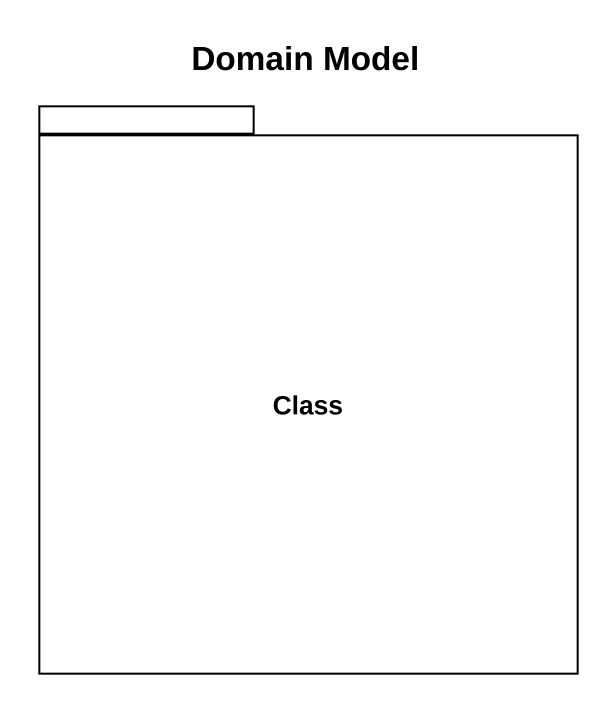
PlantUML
@startuml
title Domain Model
package "Class" as Class_ {
}
@enduml
